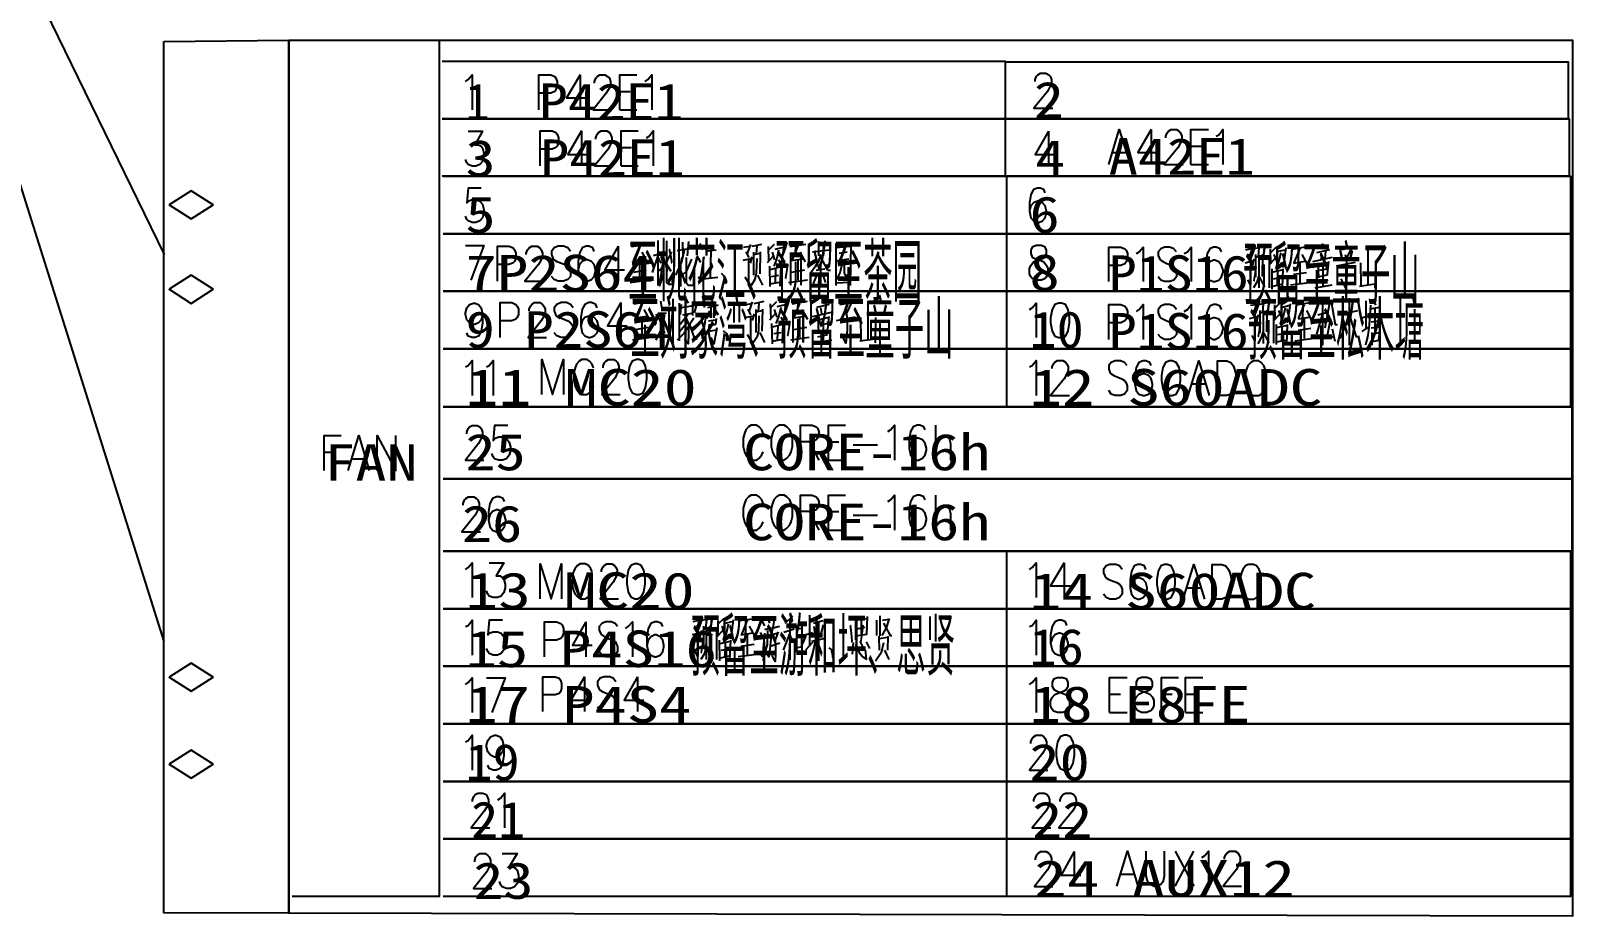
# Model space of a CAD drawing. Header units: metres. Extents: x 17 to 1264, y 17 to 859.
# Drawn here: x 482 to 989, y 238 to 529 of the extents above; entities that cross this region are included whole.
import ezdxf

# ---------------------------------------------------------------- set-up
doc = ezdxf.new("R2010")
doc.units = ezdxf.units.M
for name, color, linetype in [('LINES', 7, 'Continuous'), ('POLYLINES', 4, 'Continuous'), ('RECTS', 7, 'Continuous'), ('TEXTS', 3, 'Continuous')]:
    doc.layers.add(name, color=color, linetype=linetype)

msp = doc.modelspace()

# ---------------------------------------------------------------- linework, layer by layer
at = {"layer": 'LINES'}
for p, q in [((468.14, 573.84), (525.74, 455.76)), ((662.68, 514.94), (662.68, 503.42)), ((525.74, 328.32), (468.14, 511.2)), ((675.79, 509.47), (679.24, 509.47)), ((675.79, 503.42), (681.4, 503.42)), ((663.11, 496.51), (663.11, 484.99)), ((816.91, 496.37), (816.91, 484.85)), ((850.75, 496.94), (850.75, 485.42)), ((676.22, 491.04), (679.67, 491.04)), ((838.07, 489.31), (842.39, 489.31)), ((863.85, 491.47), (867.45, 491.47)), ((676.22, 484.99), (681.83, 484.99)), ((863.85, 485.42), (869.61, 485.42)), ((675.21, 458.5), (675.21, 446.98)), ((679.67, 458.35), (684.86, 459.22)), ((680.39, 453.89), (682.41, 458.5)), ((688.31, 460.37), (688.31, 445.54)), ((690.19, 459.79), (690.19, 450.72)), ((694.65, 457.06), (699.98, 457.92)), ((696.38, 459.79), (696.52, 455.33)), ((698.39, 460.08), (697.96, 455.33)), ((702.14, 459.36), (703.15, 457.34)), ((704.01, 456.91), (707.47, 457.34)), ((705.74, 457.06), (705.59, 448.13)), ((716.54, 458.21), (718.55, 458.5)), ((718.84, 459.07), (717.69, 456.05)), ((719.42, 458.5), (722.59, 459.22)), ((720.86, 458.64), (720.71, 455.9)), ((724.6, 458.35), (724.75, 453.6)), ((726.62, 459.07), (724.75, 457.2)), ((726.91, 457.49), (729.64, 458.21)), ((731.8, 458.35), (736.99, 459.22)), ((732.52, 453.89), (734.54, 458.5)), ((739.29, 456.62), (744.76, 457.34)), ((741.16, 460.08), (741.16, 455.33)), ((743.32, 460.22), (742.75, 455.33)), ((746.92, 459.5), (746.92, 445.54)), ((746.92, 458.06), (751.67, 458.5)), ((751.82, 459.36), (751.67, 445.54)), ((881.99, 457.34), (883.87, 457.78)), ((884.15, 458.21), (883.15, 455.18)), ((884.73, 457.78), (888.04, 458.35)), ((886.17, 457.92), (886.03, 455.04)), ((889.91, 457.49), (890.06, 452.74)), ((891.93, 458.21), (890.06, 456.34)), ((892.22, 456.77), (894.95, 457.34)), ((897.11, 457.49), (902.3, 458.35)), ((897.83, 453.02), (899.85, 457.78)), ((909.5, 457.34), (905.18, 456.34)), ((907.05, 459.36), (907.63, 457.49)), ((908.2, 456.91), (907.91, 454.46)), ((912.81, 457.34), (916.84, 458.06)), ((916.99, 458.35), (915.11, 454.61)), ((922.17, 458.5), (922.17, 445.82)), ((680.25, 453.74), (683.99, 454.32)), ((682.41, 447.26), (682.41, 454.18)), ((682.99, 456.48), (684.71, 453.31)), ((688.31, 455.33), (686.44, 449.86)), ((686.87, 455.47), (689.47, 456.19)), ((688.31, 454.9), (689.32, 452.88)), ((688.75, 450.43), (690.19, 452.16)), ((689.32, 455.18), (689.9, 453.17)), ((692.78, 456.62), (691.19, 453.31)), ((691.19, 452.59), (692.63, 450.29)), ((695.8, 452.59), (695.8, 445.25)), ((702.43, 453.17), (701.27, 455.18)), ((702.28, 446.83), (703.58, 455.04)), ((716.39, 453.89), (719.13, 454.46)), ((717.26, 456.62), (718.27, 454.75)), ((719.27, 455.04), (718.7, 452.88)), ((719.85, 456.48), (719.85, 448.99)), ((719.85, 455.76), (722.01, 456.19)), ((722.01, 456.62), (721.87, 449.42)), ((724.46, 453.17), (726.33, 455.18)), ((725.03, 451.87), (725.18, 445.25)), ((725.9, 456.48), (726.76, 454.03)), ((728.78, 451.87), (728.49, 445.39)), ((732.23, 453.74), (736.12, 454.32)), ((734.54, 447.26), (734.54, 454.18)), ((735.11, 456.48), (736.84, 453.31)), ((742.03, 455.76), (741.16, 453.6)), ((741.88, 454.9), (744.19, 450.58)), ((741.88, 453.31), (741.88, 445.39)), ((747.21, 453.74), (751.24, 454.32)), ((748.07, 456.19), (750.67, 456.62)), ((748.94, 453.89), (748.79, 451.73)), ((881.71, 453.02), (884.44, 453.74)), ((882.57, 455.9), (883.58, 453.89)), ((884.59, 454.18), (884.01, 452.02)), ((885.16, 455.76), (885.16, 448.27)), ((885.16, 454.9), (887.47, 455.33)), ((887.47, 455.9), (887.32, 448.56)), ((889.77, 452.45), (891.64, 454.46)), ((891.21, 455.76), (892.22, 453.17)), ((897.69, 452.88), (901.43, 453.6)), ((899.85, 446.4), (899.85, 453.46)), ((900.43, 455.76), (902.15, 452.59)), ((904.03, 453.46), (910.51, 454.9)), ((905.61, 453.02), (905.9, 448.13)), ((905.75, 452.45), (909.21, 453.17)), ((906.62, 456.19), (906.76, 454.18)), ((907.34, 452.74), (907.34, 445.54)), ((909.21, 453.46), (908.78, 449.28)), ((917.99, 453.17), (911.66, 451.87)), ((919.72, 453.02), (919.87, 445.54)), ((924.76, 453.02), (924.47, 444.82)), ((679.24, 446.54), (685.43, 447.41)), ((684.43, 450.58), (680.25, 449.86)), ((702.28, 447.26), (701.85, 448.56)), ((703.15, 447.7), (708.04, 448.27)), ((709.19, 449.57), (710.06, 448.7)), ((710.06, 448.7), (710.63, 447.7)), ((710.49, 446.83), (710.2, 448.42)), ((710.49, 446.4), (710.49, 446.83)), ((710.63, 447.7), (710.78, 447.12)), ((710.78, 447.12), (710.78, 446.4)), ((721.15, 448.99), (722.73, 445.68)), ((728.63, 451.58), (725.18, 450.72)), ((725.75, 448.56), (728.2, 448.99)), ((727.05, 451.15), (726.91, 446.54)), ((731.37, 446.54), (737.56, 447.41)), ((736.55, 450.58), (732.23, 449.86)), ((740.59, 448.85), (739.43, 446.26)), ((740.44, 450.58), (743.32, 451.01)), ((741.88, 445.39), (741.16, 446.83)), ((743.61, 446.54), (742.75, 448.85)), ((744.19, 450.58), (745.19, 450.58)), ((886.46, 448.27), (888.04, 444.96)), ((890.49, 451.01), (890.49, 444.38)), ((894.09, 450.72), (890.49, 449.86)), ((891.07, 447.7), (893.51, 448.27)), ((892.36, 450.43), (892.22, 445.82)), ((894.09, 451.01), (893.95, 444.67)), ((901.87, 449.71), (897.69, 449.14)), ((905.61, 446.69), (909.07, 447.41)), ((905.9, 448.42), (909.07, 449.14)), ((905.9, 448.7), (905.9, 448.27)), ((906.33, 450.58), (908.63, 451.01)), ((710.78, 446.4), (710.49, 446.26)), ((710.49, 446.26), (710.49, 446.4)), ((725.18, 446.11), (728.35, 446.69)), ((890.49, 445.25), (893.66, 445.97)), ((896.68, 445.82), (902.87, 446.54)), ((904.75, 444.82), (910.36, 445.82)), ((907.34, 445.82), (907.34, 445.25)), ((919.43, 445.39), (924.47, 446.11)), ((676.07, 439.92), (676.07, 428.4)), ((680.39, 439.49), (685.58, 440.35)), ((681.11, 435.02), (683.13, 439.63)), ((683.71, 437.62), (685.43, 434.45)), ((687.59, 435.89), (691.19, 436.61)), ((689.18, 440.35), (689.61, 437.76)), ((691.91, 438.05), (691.91, 430.42)), ((695.95, 439.34), (695.66, 436.03)), ((695.95, 438.34), (700.84, 439.06)), ((697.53, 441.22), (698.25, 439.78)), ((700.99, 439.34), (700.27, 436.61)), ((702.86, 440.35), (703.72, 438.34)), ((705.31, 437.18), (704.3, 434.74)), ((704.73, 438.34), (708.33, 439.2)), ((705.88, 441.5), (706.46, 439.78)), ((705.88, 434.88), (705.88, 438.48)), ((706.75, 438.62), (706.75, 434.88)), ((707.32, 437.33), (708.19, 435.89)), ((717.26, 439.34), (719.27, 439.63)), ((717.98, 437.76), (718.84, 435.89)), ((719.42, 440.21), (718.41, 437.18)), ((719.99, 439.63), (723.31, 440.35)), ((720.57, 437.62), (720.57, 430.13)), ((720.57, 436.9), (722.73, 437.33)), ((721.58, 439.78), (721.29, 437.04)), ((722.73, 437.76), (722.59, 430.56)), ((725.32, 439.49), (725.47, 434.74)), ((727.34, 440.21), (725.47, 438.34)), ((726.62, 437.62), (727.48, 435.17)), ((727.63, 438.62), (730.36, 439.34)), ((732.52, 439.49), (737.56, 440.35)), ((733.24, 435.02), (735.11, 439.63)), ((735.69, 437.62), (737.56, 434.45)), ((739.29, 435.31), (745.91, 436.9)), ((744.76, 439.34), (740.59, 438.34)), ((741.88, 438.19), (742.17, 436.18)), ((742.31, 441.36), (743.03, 439.49)), ((743.61, 438.77), (743.32, 436.32)), ((748.22, 439.34), (752.11, 439.92)), ((752.25, 440.35), (750.38, 436.46)), ((757.43, 440.5), (757.43, 427.68)), ((883.43, 439.06), (885.31, 439.34)), ((884.01, 437.47), (885.02, 435.6)), ((885.59, 439.92), (884.59, 436.9)), ((886.17, 439.34), (889.48, 440.06)), ((886.6, 437.33), (886.6, 429.84)), ((886.6, 436.61), (888.91, 437.04)), ((887.61, 439.49), (887.47, 436.75)), ((888.91, 437.47), (888.76, 430.27)), ((891.35, 439.2), (891.5, 434.45)), ((893.37, 439.92), (891.5, 438.05)), ((892.65, 437.33), (893.66, 434.88)), ((893.66, 438.34), (896.39, 439.06)), ((898.55, 439.2), (903.74, 440.06)), ((899.27, 434.74), (901.29, 439.34)), ((901.87, 437.33), (903.59, 434.16)), ((908.49, 436.61), (905.61, 435.74)), ((907.19, 441.07), (907.19, 425.95)), ((908.06, 431.57), (909.5, 439.34)), ((918.71, 437.18), (913.1, 435.89)), ((915.98, 441.36), (915.98, 425.95)), ((921.45, 440.5), (921.45, 431.28)), ((923.03, 437.9), (926.35, 438.48)), ((924.04, 441.22), (924.62, 439.06)), ((924.47, 438.19), (924.47, 430.27)), ((926.06, 436.61), (925.77, 432.29)), ((680.83, 434.88), (684.71, 435.46)), ((685.15, 431.71), (680.83, 430.99)), ((683.13, 428.4), (683.13, 435.31)), ((688.6, 434.88), (690.47, 429.7)), ((698.11, 433.44), (695.51, 430.42)), ((698.39, 436.18), (695.66, 432.72)), ((696.52, 435.89), (699.55, 436.46)), ((697.53, 435.02), (698.39, 432.86)), ((698.39, 432.29), (700.12, 434.88)), ((701.99, 436.18), (703.15, 434.16)), ((703, 427.97), (704.3, 436.18)), ((705.02, 433.87), (707.32, 434.3)), ((705.16, 432.86), (705.02, 430.56)), ((707.32, 432.72), (705.16, 432.14)), ((707.47, 434.74), (707.32, 432.72)), ((716.97, 435.02), (719.85, 435.6)), ((719.99, 436.18), (719.42, 434.02)), ((725.18, 434.3), (727.05, 436.32)), ((725.75, 433.01), (725.9, 426.38)), ((729.35, 432.72), (725.9, 431.86)), ((727.77, 432.29), (727.63, 427.68)), ((729.5, 433.01), (729.21, 426.53)), ((732.95, 434.88), (736.84, 435.46)), ((737.27, 431.71), (732.95, 430.99)), ((735.11, 428.4), (735.11, 435.31)), ((741.02, 435.02), (741.16, 429.98)), ((741.16, 434.3), (744.47, 435.17)), ((741.74, 432.58), (744.04, 433.01)), ((742.75, 434.74), (742.75, 427.54)), ((744.62, 435.31), (744.19, 431.14)), ((753.26, 435.17), (747.07, 433.87)), ((754.99, 435.02), (755.13, 427.54)), ((760.03, 435.02), (759.88, 426.67)), ((883.15, 434.74), (885.88, 435.31)), ((886.03, 435.89), (885.45, 433.73)), ((891.21, 434.02), (893.08, 436.03)), ((891.93, 432.72), (891.93, 426.1)), ((895.53, 432.43), (891.93, 431.57)), ((893.8, 432), (893.66, 427.39)), ((895.53, 432.72), (895.39, 426.24)), ((899.13, 434.59), (902.87, 435.17)), ((901.29, 428.11), (901.29, 435.02)), ((905.32, 429.55), (907.19, 435.89)), ((908.2, 433.15), (907.19, 434.74)), ((908.63, 428.11), (909.93, 434.74)), ((920.3, 434.88), (922.46, 435.74)), ((920.3, 430.42), (922.31, 431.86)), ((923.18, 433.58), (926.92, 434.16)), ((923.18, 431.57), (926.06, 432)), ((923.32, 435.6), (925.91, 436.03)), ((679.96, 427.68), (686.15, 428.54)), ((689.18, 430.7), (687.59, 427.54)), ((702.57, 429.7), (703, 428.4)), ((705.02, 430.56), (707.61, 430.99)), ((709.77, 430.7), (710.78, 429.84)), ((710.78, 429.84), (711.35, 428.83)), ((711.07, 427.97), (710.92, 429.55)), ((711.07, 427.54), (711.07, 427.97)), ((711.21, 427.39), (711.07, 427.54)), ((711.5, 427.54), (711.21, 427.39)), ((711.35, 428.83), (711.5, 428.26)), ((711.5, 428.26), (711.5, 427.54)), ((721.87, 430.13), (723.45, 426.82)), ((725.9, 427.25), (729.07, 427.82)), ((726.47, 429.7), (728.92, 430.13)), ((732.09, 427.68), (738.14, 428.54)), ((740.01, 426.67), (745.63, 427.68)), ((741.02, 428.69), (744.33, 429.41)), ((741.16, 430.42), (744.33, 430.99)), ((741.16, 430.7), (741.16, 430.13)), ((742.75, 427.68), (742.75, 427.25)), ((754.84, 427.39), (759.88, 427.97)), ((887.9, 429.84), (889.48, 426.53)), ((891.93, 426.96), (895.1, 427.54)), ((892.51, 429.41), (894.95, 429.84)), ((898.12, 427.39), (904.31, 428.26)), ((903.31, 431.42), (899.13, 430.7)), ((910.94, 428.69), (908.2, 427.97)), ((910.36, 431.28), (911.23, 427.25)), ((923.47, 430.13), (923.47, 425.95)), ((923.47, 429.55), (925.77, 430.13)), ((923.47, 427.1), (925.91, 427.54)), ((925.91, 430.56), (925.63, 427.54)), ((864.28, 413.14), (868.6, 413.14)), ((779.9, 388.08), (779.9, 399.6)), ((738.28, 394.13), (741.31, 388.08)), ((744.47, 394.13), (747.93, 394.13)), ((752.68, 393.12), (760.6, 393.12)), ((578.44, 390.67), (581.9, 390.67)), ((587.66, 388.51), (591.98, 388.51)), ((744.47, 388.08), (750.09, 388.08)), ((779.9, 365.04), (779.9, 376.56)), ((738.28, 371.09), (741.31, 365.04)), ((744.47, 371.09), (747.93, 371.09)), ((752.68, 369.94), (760.6, 369.94)), ((744.47, 365.04), (750.09, 365.04)), ((822.09, 354.24), (822.09, 342.86)), ((862.7, 346.03), (867.02, 346.03)), ((699.98, 334.94), (701.99, 335.38)), ((702.14, 335.81), (701.13, 332.78)), ((702.71, 335.38), (706.03, 335.95)), ((704.3, 335.52), (704.01, 332.64)), ((709.91, 335.81), (708.04, 334.08)), ((708.04, 335.23), (708.04, 330.34)), ((715.24, 335.23), (720.28, 335.95)), ((715.96, 330.62), (717.83, 335.38)), ((722.44, 335.38), (723.45, 333.5)), ((724.46, 336.38), (725.03, 334.37)), ((730.22, 334.37), (732.81, 336.82)), ((731.8, 335.66), (731.8, 322.27)), ((738.28, 336.96), (738.28, 327.02)), ((739.58, 334.37), (742.75, 335.23)), ((753.4, 336.53), (753.4, 328.9)), ((753.4, 335.38), (757.29, 335.95)), ((755.27, 335.52), (755.27, 330.48)), ((757.29, 336.53), (757, 330.62)), ((760.31, 335.38), (760.31, 330.34)), ((761.47, 330.19), (761.47, 336.82)), ((762.33, 335.38), (764.35, 335.66)), ((664.55, 334.8), (664.55, 323.28)), ((699.69, 330.62), (702.57, 331.34)), ((700.7, 333.5), (701.56, 331.49)), ((702.71, 331.92), (702.14, 329.76)), ((703.29, 333.36), (703.29, 325.87)), ((703.29, 332.5), (705.45, 333.07)), ((705.45, 333.5), (705.31, 326.16)), ((707.9, 330.05), (709.77, 332.06)), ((709.34, 333.36), (710.2, 330.91)), ((710.35, 334.37), (712.94, 334.94)), ((715.67, 330.48), (719.56, 331.2)), ((717.83, 324), (717.83, 331.06)), ((718.41, 333.36), (720.14, 330.19)), ((722.01, 331.34), (722.87, 329.76)), ((725.75, 332.78), (723.59, 332.21)), ((724.46, 329.76), (725.47, 330.05)), ((726.04, 330.62), (727.77, 331.2)), ((726.33, 332.78), (728.35, 333.36)), ((727.91, 331.49), (726.91, 328.9)), ((729.64, 325.44), (731.8, 330.91)), ((733.24, 332.35), (729.79, 331.34)), ((731.8, 330.34), (732.95, 328.03)), ((733.96, 333.65), (733.96, 324.86)), ((735.83, 332.64), (733.96, 332.35)), ((735.69, 326.74), (735.83, 333.5)), ((737.13, 330.62), (739.29, 331.34)), ((739.72, 333.22), (740.15, 330.19)), ((741.16, 334.66), (741.16, 321.98)), ((742.75, 333.79), (741.74, 330.05)), ((757.15, 330.62), (753.4, 330.05)), ((753.83, 332.5), (756.57, 333.07)), ((761.03, 330.05), (761.18, 325.44)), ((764.06, 330.05), (763.91, 325.44)), ((704.44, 325.87), (706.17, 322.56)), ((708.47, 328.75), (708.62, 321.98)), ((712.07, 328.32), (708.62, 327.6)), ((709.19, 325.44), (711.64, 325.87)), ((710.49, 328.03), (710.35, 323.42)), ((712.22, 328.75), (711.93, 322.27)), ((719.99, 327.31), (715.67, 326.74)), ((725.61, 326.88), (728.49, 327.89)), ((733.96, 326.3), (735.83, 326.74)), ((736.99, 325.58), (739.43, 328.18)), ((739, 328.46), (743.47, 329.47)), ((744.62, 326.3), (745.48, 325.58)), ((745.48, 325.58), (746.2, 324.58)), ((745.91, 323.71), (745.63, 325.15)), ((752.68, 328.03), (752.25, 324.14)), ((754.84, 328.46), (755.71, 326.74)), ((756.86, 328.18), (758.01, 326.02)), ((761.18, 329.33), (763.91, 329.76)), ((762.91, 325.44), (764.35, 322.42)), ((708.62, 322.85), (711.79, 323.57)), ((714.81, 323.42), (720.86, 324.14)), ((745.91, 323.28), (745.91, 323.71)), ((746.06, 322.99), (745.91, 323.28)), ((746.2, 323.28), (746.06, 322.99)), ((746.2, 324.58), (746.2, 323.86)), ((746.2, 323.86), (746.2, 323.28)), ((664.12, 316.66), (664.12, 305.28)), ((681.55, 316.66), (681.55, 305.28)), ((837.07, 311.04), (840.67, 311.04)), ((854.2, 311.04), (857.66, 311.04)), ((862.12, 311.04), (865.58, 311.04)), ((837.07, 304.99), (842.83, 304.99)), ((862.12, 304.99), (867.74, 304.99)), ((825.4, 259.2), (825.4, 247.68)), ((858.67, 247.82), (864.86, 259.34)), ((858.67, 259.34), (864.86, 247.82)), ((840.81, 251.71), (845.13, 251.71))]:
    msp.add_line(p, q, dxfattribs=at)
at = {"layer": 'POLYLINES'}
for points in [[(525.59, 525.89), (566.78, 526.32), (566.78, 238.9), (525.59, 239.04), (525.59, 525.89)], [(566.78, 526.32), (989.56, 526.32), (989.56, 237.89), (566.78, 238.9), (566.78, 526.32)], [(624.95, 512.78), (625.82, 513.36), (627.11, 514.94), (627.11, 503.42)], [(649.15, 503.42), (649.15, 514.94), (653.03, 514.94), (654.33, 514.37), (654.76, 513.79), (655.19, 512.78), (655.19, 511.06), (654.76, 510.05), (654.33, 509.47), (653.03, 508.9), (649.15, 508.9)], [(662.68, 514.94), (658.22, 507.31), (664.84, 507.31)], [(667.43, 512.21), (667.43, 512.78), (667.87, 513.79), (668.3, 514.37), (669.16, 514.94), (670.89, 514.94), (671.75, 514.37), (672.33, 513.79), (672.76, 512.78), (672.76, 511.63), (672.33, 510.62), (671.32, 508.9), (667, 503.42), (673.19, 503.42)], [(675.79, 503.42), (675.79, 514.94), (681.4, 514.94)], [(684.14, 512.78), (685, 513.36), (686.3, 514.94), (686.3, 503.42)], [(812.59, 512.78), (812.59, 513.36), (813.02, 514.51), (813.45, 514.94), (814.31, 515.52), (816.04, 515.52), (817.05, 514.94), (817.48, 514.51), (817.91, 513.36), (817.91, 512.21), (817.48, 511.2), (816.62, 509.47), (812.15, 504), (818.35, 504)], [(625.82, 496.37), (630.57, 496.37), (627.98, 491.9), (629.27, 491.9), (630.14, 491.47), (630.57, 490.9), (631, 489.17), (631, 488.16), (630.57, 486.43), (629.71, 485.42), (628.41, 484.85), (627.11, 484.85), (625.82, 485.42), (625.39, 486), (624.95, 487.01)], [(649.58, 484.99), (649.58, 496.51), (653.47, 496.51), (654.76, 495.94), (655.19, 495.36), (655.63, 494.21), (655.63, 492.62), (655.19, 491.47), (654.76, 491.04), (653.47, 490.46), (649.58, 490.46)], [(663.11, 496.51), (658.65, 488.74), (665.27, 488.74)], [(667.87, 493.78), (667.87, 494.21), (668.3, 495.36), (668.73, 495.94), (669.59, 496.51), (671.47, 496.51), (672.33, 495.94), (672.76, 495.36), (673.19, 494.21), (673.19, 493.2), (672.76, 492.05), (671.9, 490.46), (667.43, 484.99), (673.63, 484.99)], [(676.22, 484.99), (676.22, 496.51), (681.83, 496.51)], [(684.57, 494.21), (685.43, 494.78), (686.73, 496.51), (686.73, 484.99)], [(816.91, 496.37), (812.59, 488.74), (819.07, 488.74)], [(836.78, 485.42), (840.23, 496.94), (843.83, 485.42)], [(850.75, 496.94), (846.43, 489.31), (852.91, 489.31)], [(855.64, 494.21), (855.64, 494.78), (856.07, 495.79), (856.51, 496.37), (857.37, 496.94), (859.1, 496.94), (859.96, 496.37), (860.39, 495.79), (860.83, 494.78), (860.83, 493.63), (860.39, 492.48), (859.53, 490.9), (855.07, 485.42), (861.26, 485.42)], [(863.85, 485.42), (863.85, 496.94), (869.61, 496.94)], [(872.2, 494.78), (873.07, 495.22), (874.36, 496.94), (874.36, 485.42)], [(630.14, 477.65), (625.82, 477.65), (625.39, 472.75), (625.82, 473.33), (627.11, 473.9), (628.41, 473.9), (629.71, 473.33), (630.57, 472.32), (631, 470.59), (631, 469.58), (630.57, 467.86), (629.71, 466.85), (628.41, 466.27), (627.11, 466.27), (625.82, 466.85), (625.39, 467.28), (624.95, 468.43)], [(815.9, 476.06), (815.47, 477.22), (814.17, 477.65), (813.31, 477.65), (812.01, 477.22), (811.15, 475.49), (810.71, 472.75), (810.71, 470.02), (811.15, 467.86), (812.01, 466.85), (813.31, 466.27), (813.74, 466.27), (815.03, 466.85), (815.9, 467.86), (816.33, 469.58), (816.33, 470.02), (815.9, 471.74), (815.03, 472.75), (813.74, 473.33), (813.31, 473.33), (812.01, 472.75), (811.15, 471.74), (810.71, 470.02)], [(527.36, 472.11), (534.63, 467.47), (541.91, 472.11), (534.63, 476.74), (527.36, 472.11), (527.36, 472.11)], [(624.95, 458.78), (631, 458.78), (626.68, 447.26)], [(635.47, 446.98), (635.47, 458.5), (639.35, 458.5), (640.65, 457.92), (641.08, 457.34), (641.51, 456.19), (641.51, 454.61), (641.08, 453.46), (640.65, 453.02), (639.35, 452.45), (635.47, 452.45)], [(644.97, 455.76), (644.97, 456.19), (645.4, 457.34), (645.98, 457.92), (646.84, 458.5), (648.57, 458.5), (649.43, 457.92), (649.87, 457.34), (650.3, 456.19), (650.3, 455.18), (649.87, 454.03), (649, 452.45), (644.54, 446.98), (650.73, 446.98)], [(659.51, 456.77), (658.65, 457.92), (657.21, 458.5), (655.48, 458.5), (654.19, 457.92), (653.32, 456.77), (653.32, 455.76), (653.75, 454.61), (654.19, 454.03), (655.05, 453.46), (657.79, 452.45), (658.65, 451.87), (659.08, 451.3), (659.51, 450.29), (659.51, 448.56), (658.65, 447.55), (657.21, 446.98), (655.48, 446.98), (654.19, 447.55), (653.32, 448.56)], [(667.29, 456.77), (666.86, 457.92), (665.56, 458.5), (664.7, 458.5), (663.4, 457.92), (662.54, 456.19), (662.11, 453.46), (662.11, 450.72), (662.54, 448.56), (663.4, 447.55), (664.7, 446.98), (665.13, 446.98), (666.43, 447.55), (667.29, 448.56), (667.72, 450.29), (667.72, 450.72), (667.29, 452.45), (666.43, 453.46), (665.13, 454.03), (664.7, 454.03), (663.4, 453.46), (662.54, 452.45), (662.11, 450.72)], [(675.21, 458.5), (670.89, 450.72), (677.37, 450.72)], [(691.19, 460.22), (691.19, 446.54), (691.77, 445.97), (693.21, 445.97), (692.92, 448.85)], [(728.06, 457.2), (727.48, 454.46), (726.47, 451.87)], [(729.79, 458.64), (728.92, 452.59), (728.2, 454.03)], [(812.87, 458.78), (811.58, 458.21), (811.15, 457.2), (811.15, 456.05), (811.58, 454.9), (812.44, 454.46), (814.17, 453.89), (815.47, 453.31), (816.33, 452.16), (816.76, 451.15), (816.76, 449.42), (816.33, 448.42), (815.9, 447.84), (814.6, 447.26), (812.87, 447.26), (811.58, 447.84), (811.15, 448.42), (810.71, 449.42), (810.71, 451.15), (811.15, 452.16), (812.01, 453.31), (813.31, 453.89), (815.03, 454.46), (815.9, 454.9), (816.33, 456.05), (816.33, 457.2), (815.9, 458.21), (814.6, 458.78), (812.87, 458.78)], [(836.78, 446.83), (836.78, 458.21), (840.81, 458.21), (842.11, 457.63), (842.54, 457.2), (842.97, 456.05), (842.97, 454.46), (842.54, 453.31), (842.11, 452.74), (840.81, 452.16), (836.78, 452.16)], [(845.99, 456.05), (846.86, 456.62), (848.15, 458.21), (848.15, 446.83)], [(859.1, 456.62), (858.23, 457.63), (856.94, 458.21), (855.21, 458.21), (853.91, 457.63), (853.05, 456.62), (853.05, 455.47), (853.48, 454.46), (853.91, 453.89), (854.78, 453.31), (857.37, 452.16), (858.23, 451.73), (858.67, 451.15), (859.1, 450), (859.1, 448.42), (858.23, 447.26), (856.94, 446.83), (855.21, 446.83), (853.91, 447.26), (853.05, 448.42)], [(861.69, 456.05), (862.7, 456.62), (863.99, 458.21), (863.99, 446.83)], [(873.93, 456.62), (873.5, 457.63), (872.2, 458.21), (871.34, 458.21), (870.04, 457.63), (869.18, 456.05), (868.75, 453.31), (868.75, 450.58), (869.18, 448.42), (870.04, 447.26), (871.34, 446.83), (871.77, 446.83), (873.07, 447.26), (873.93, 448.42), (874.51, 450), (874.51, 450.58), (873.93, 452.16), (873.07, 453.31), (871.77, 453.89), (871.34, 453.89), (870.04, 453.31), (869.18, 452.16), (868.75, 450.58)], [(895.1, 457.92), (894.23, 451.73), (893.51, 453.17)], [(696.23, 454.75), (695.8, 452.59), (694.07, 448.99)], [(696.67, 449.28), (697.82, 450.43), (699.55, 454.18)], [(697.67, 454.75), (697.67, 446.54), (698.25, 445.68), (700.12, 445.68), (700.12, 448.85)], [(718.12, 454.18), (718.12, 446.54), (717.11, 448.27)], [(720.86, 454.46), (720.71, 449.57), (720.28, 447.55), (718.99, 445.54)], [(741.16, 453.6), (740.01, 451.58), (738.71, 449.71)], [(749.66, 454.03), (749.66, 449.57), (749.95, 448.99), (751.24, 448.99), (751.1, 451.58)], [(883.43, 453.46), (883.43, 445.82), (882.57, 447.41)], [(886.17, 453.74), (886.17, 448.7), (885.59, 446.69), (884.44, 444.82)], [(893.51, 456.34), (892.79, 453.74), (891.79, 451.01)], [(914.68, 455.76), (915.26, 452.74), (915.26, 448.85), (914.83, 444.67), (913.39, 447.7)], [(527.36, 444.31), (534.63, 439.68), (541.91, 444.31), (534.63, 448.95), (527.36, 444.31), (527.36, 444.31)], [(690.19, 450.86), (689.9, 448.85), (689.32, 446.83), (688.75, 445.39)], [(747.21, 447.55), (748.36, 449.71), (748.79, 451.73)], [(746.92, 446.4), (751.53, 446.69), (751.67, 445.97)], [(630.57, 436.03), (630.14, 434.3), (629.27, 433.3), (627.98, 432.72), (627.55, 432.72), (626.25, 433.3), (625.39, 434.3), (624.95, 436.03), (624.95, 436.61), (625.39, 438.19), (626.25, 439.34), (627.55, 439.78), (627.98, 439.78), (629.27, 439.34), (630.14, 438.19), (630.57, 436.03), (630.57, 433.3), (630.14, 430.56), (629.27, 428.83), (627.98, 428.4), (627.11, 428.4), (625.82, 428.83), (625.39, 429.98)], [(636.33, 428.4), (636.33, 439.92), (640.22, 439.92), (641.51, 439.34), (641.95, 438.77), (642.38, 437.76), (642.38, 436.03), (641.95, 435.02), (641.51, 434.45), (640.22, 433.87), (636.33, 433.87)], [(645.98, 437.18), (645.98, 437.76), (646.41, 438.77), (646.84, 439.34), (647.71, 439.92), (649.43, 439.92), (650.3, 439.34), (650.73, 438.77), (651.16, 437.76), (651.16, 436.61), (650.73, 435.46), (649.87, 433.87), (645.55, 428.4), (651.59, 428.4)], [(660.38, 438.19), (659.51, 439.34), (658.22, 439.92), (656.49, 439.92), (655.05, 439.34), (654.19, 438.19), (654.19, 437.18), (654.62, 436.03), (655.05, 435.46), (656.06, 435.02), (658.65, 433.87), (659.51, 433.3), (659.95, 432.72), (660.38, 431.71), (660.38, 429.98), (659.51, 428.98), (658.22, 428.4), (656.49, 428.4), (655.05, 428.98), (654.19, 429.98)], [(668.3, 438.19), (667.87, 439.34), (666.43, 439.92), (665.56, 439.92), (664.27, 439.34), (663.4, 437.76), (662.97, 435.02), (662.97, 432.29), (663.4, 429.98), (664.27, 428.98), (665.56, 428.4), (665.99, 428.4), (667.29, 428.98), (668.3, 429.98), (668.73, 431.71), (668.73, 432.29), (668.3, 433.87), (667.29, 435.02), (665.99, 435.46), (665.56, 435.46), (664.27, 435.02), (663.4, 433.87), (662.97, 432.29)], [(676.07, 439.92), (671.75, 432.29), (678.23, 432.29)], [(693.21, 441.22), (693.21, 426.38), (692.06, 428.69)], [(728.78, 438.34), (728.2, 435.6), (727.19, 433.01)], [(730.36, 439.78), (729.64, 433.73), (728.92, 435.17)], [(750.09, 437.62), (750.67, 434.74), (750.67, 430.85), (750.23, 426.53), (748.65, 429.7)], [(810.71, 437.62), (811.58, 438.19), (812.87, 439.78), (812.87, 428.4)], [(820.36, 439.78), (819.07, 439.34), (818.2, 437.62), (817.63, 434.88), (817.63, 433.3), (818.2, 430.56), (819.07, 428.83), (820.36, 428.4), (821.23, 428.4), (822.52, 428.83), (823.39, 430.56), (823.82, 433.3), (823.82, 434.88), (823.39, 437.62), (822.52, 439.34), (821.23, 439.78), (820.36, 439.78)], [(836.78, 427.82), (836.78, 439.34), (840.81, 439.34), (842.11, 438.77), (842.54, 438.19), (842.97, 437.04), (842.97, 435.46), (842.54, 434.45), (842.11, 433.87), (840.81, 433.3), (836.78, 433.3)], [(845.99, 437.04), (846.86, 437.62), (848.15, 439.34), (848.15, 427.82)], [(859.1, 437.62), (858.23, 438.77), (856.94, 439.34), (855.21, 439.34), (853.91, 438.77), (853.05, 437.62), (853.05, 436.61), (853.48, 435.46), (853.91, 434.88), (854.78, 434.45), (857.37, 433.3), (858.23, 432.72), (858.67, 432.14), (859.1, 431.14), (859.1, 429.41), (858.23, 428.4), (856.94, 427.82), (855.21, 427.82), (853.91, 428.4), (853.05, 429.41)], [(861.69, 437.04), (862.7, 437.62), (863.99, 439.34), (863.99, 427.82)], [(873.93, 437.62), (873.5, 438.77), (872.2, 439.34), (871.34, 439.34), (870.04, 438.77), (869.18, 437.04), (868.75, 434.45), (868.75, 431.71), (869.18, 429.41), (870.04, 428.4), (871.34, 427.82), (871.77, 427.82), (873.07, 428.4), (873.93, 429.41), (874.51, 431.14), (874.51, 431.71), (873.93, 433.3), (873.07, 434.45), (871.77, 434.88), (871.34, 434.88), (870.04, 434.45), (869.18, 433.3), (868.75, 431.71)], [(894.95, 438.05), (894.23, 435.31), (893.23, 432.72)], [(896.54, 439.49), (895.67, 433.44), (894.95, 434.88)], [(909.93, 440.93), (911.37, 432.72), (912.09, 432.72)], [(915.98, 436.75), (914.83, 432.72), (912.95, 428.11)], [(923.03, 439.06), (922.6, 432.58), (922.17, 429.12), (921.31, 425.95)], [(690.47, 435.89), (690.04, 433.73), (689.18, 430.56)], [(698.39, 432), (696.95, 429.84), (694.65, 427.54)], [(698.39, 432.86), (698.39, 429.7), (698.25, 426.38), (697.1, 427.82)], [(698.68, 432.72), (700.41, 427.97), (701.27, 427.97)], [(707.75, 431.57), (706.75, 426.24), (705.88, 428.4)], [(718.84, 435.31), (718.84, 427.68), (717.83, 429.41)], [(721.58, 435.6), (721.43, 430.7), (721, 428.69), (719.71, 426.67)], [(884.87, 435.02), (884.87, 427.39), (884.01, 429.12)], [(887.61, 435.31), (887.61, 430.42), (887.03, 428.4), (885.88, 426.38)], [(919.43, 428.69), (918.43, 428.69), (915.98, 436.32)], [(624.95, 418.75), (625.82, 419.18), (627.11, 420.91), (627.11, 409.39)], [(631.87, 418.75), (632.73, 419.18), (634.03, 420.91), (634.03, 409.39)], [(650.15, 409.68), (650.15, 421.2), (653.61, 409.68), (657.21, 421.2), (657.21, 409.68)], [(667.15, 418.46), (666.71, 419.62), (665.85, 420.62), (664.99, 421.2), (663.26, 421.2), (662.39, 420.62), (661.53, 419.62), (661.1, 418.46), (660.67, 416.88), (660.67, 414.14), (661.1, 412.42), (661.53, 411.41), (662.39, 410.26), (663.26, 409.68), (664.99, 409.68), (665.85, 410.26), (666.71, 411.41), (667.15, 412.42)], [(670.31, 418.46), (670.31, 419.04), (670.75, 420.19), (671.18, 420.62), (672.04, 421.2), (673.77, 421.2), (674.63, 420.62), (675.07, 420.19), (675.5, 419.04), (675.5, 417.89), (675.07, 416.88), (674.2, 415.15), (669.88, 409.68), (675.93, 409.68)], [(681.26, 421.2), (679.82, 420.62), (678.95, 419.04), (678.52, 416.3), (678.52, 414.72), (678.95, 411.98), (679.82, 410.26), (681.26, 409.68), (682.12, 409.68), (683.42, 410.26), (684.28, 411.98), (684.71, 414.72), (684.71, 416.3), (684.28, 419.04), (683.42, 420.62), (682.12, 421.2), (681.26, 421.2)], [(810.71, 418.75), (811.58, 419.18), (812.87, 420.91), (812.87, 409.39)], [(818.2, 418.18), (818.2, 418.75), (818.63, 419.76), (819.07, 420.34), (819.93, 420.91), (821.66, 420.91), (822.52, 420.34), (822.95, 419.76), (823.39, 418.75), (823.39, 417.6), (822.95, 416.45), (822.09, 414.86), (817.63, 409.39), (823.82, 409.39)], [(842.83, 419.18), (841.96, 420.19), (840.67, 420.77), (838.94, 420.77), (837.64, 420.19), (836.78, 419.18), (836.78, 418.03), (837.21, 417.02), (837.64, 416.45), (838.51, 415.87), (841.1, 414.86), (841.96, 414.29), (842.39, 413.71), (842.83, 412.56), (842.83, 410.98), (841.96, 409.82), (840.67, 409.39), (838.94, 409.39), (837.64, 409.82), (836.78, 410.98)], [(850.75, 419.18), (850.31, 420.19), (849.02, 420.77), (848.15, 420.77), (846.71, 420.19), (845.85, 418.61), (845.42, 415.87), (845.42, 413.14), (845.85, 410.98), (846.71, 409.82), (848.15, 409.39), (848.59, 409.39), (849.88, 409.82), (850.75, 410.98), (851.18, 412.56), (851.18, 413.14), (850.75, 414.86), (849.88, 415.87), (848.59, 416.45), (848.15, 416.45), (846.71, 415.87), (845.85, 414.86), (845.42, 413.14)], [(856.79, 420.77), (855.5, 420.19), (854.63, 418.61), (854.2, 415.87), (854.2, 414.29), (854.63, 411.55), (855.5, 409.82), (856.79, 409.39), (857.66, 409.39), (858.95, 409.82), (859.96, 411.55), (860.39, 414.29), (860.39, 415.87), (859.96, 418.61), (858.95, 420.19), (857.66, 420.77), (856.79, 420.77)], [(862.99, 409.39), (866.44, 420.77), (869.9, 409.39)], [(872.63, 409.39), (872.63, 420.77), (875.66, 420.77), (876.95, 420.19), (877.82, 419.18), (878.25, 418.03), (878.68, 416.45), (878.68, 413.71), (878.25, 412.13), (877.82, 410.98), (876.95, 409.82), (875.66, 409.39), (872.63, 409.39)], [(888.33, 418.03), (887.9, 419.18), (887.03, 420.19), (886.17, 420.77), (884.44, 420.77), (883.58, 420.19), (882.57, 419.18), (882.14, 418.03), (881.71, 416.45), (881.71, 413.71), (882.14, 412.13), (882.57, 410.98), (883.58, 409.82), (884.44, 409.39), (886.17, 409.39), (887.03, 409.82), (887.9, 410.98), (888.33, 412.13)], [(578.44, 384.62), (578.44, 396.14), (584.06, 396.14)], [(586.36, 384.62), (589.82, 396.14), (593.27, 384.62)], [(595.87, 384.62), (595.87, 396.14), (602.06, 384.62), (602.06, 396.14)], [(625.39, 396.72), (625.39, 397.3), (625.82, 398.45), (626.25, 399.02), (627.11, 399.46), (628.84, 399.46), (629.71, 399.02), (630.14, 398.45), (630.57, 397.3), (630.57, 396.29), (630.14, 395.14), (629.27, 393.55), (624.95, 388.08), (631, 388.08)], [(638.92, 399.46), (634.46, 399.46), (634.03, 394.56), (634.46, 395.14), (635.9, 395.71), (637.19, 395.71), (638.49, 395.14), (639.35, 393.98), (639.79, 392.4), (639.79, 391.25), (639.35, 389.66), (638.49, 388.51), (637.19, 388.08), (635.9, 388.08), (634.46, 388.51), (634.03, 389.09), (633.59, 390.24)], [(723.02, 396.86), (722.59, 398.02), (721.72, 399.02), (720.86, 399.6), (718.99, 399.6), (718.12, 399.02), (717.26, 398.02), (716.83, 396.86), (716.39, 395.28), (716.39, 392.54), (716.83, 390.82), (717.26, 389.81), (718.12, 388.66), (718.99, 388.08), (720.86, 388.08), (721.72, 388.66), (722.59, 389.81), (723.02, 390.82)], [(728.2, 399.6), (727.34, 399.02), (726.47, 398.02), (726.04, 396.86), (725.61, 395.28), (725.61, 392.54), (726.04, 390.82), (726.47, 389.81), (727.34, 388.66), (728.2, 388.08), (729.93, 388.08), (730.79, 388.66), (731.8, 389.81), (732.23, 390.82), (732.67, 392.54), (732.67, 395.28), (732.23, 396.86), (731.8, 398.02), (730.79, 399.02), (729.93, 399.6), (728.2, 399.6)], [(735.26, 388.08), (735.26, 399.6), (739.15, 399.6), (740.44, 399.02), (740.87, 398.59), (741.31, 397.44), (741.31, 396.29), (740.87, 395.28), (740.44, 394.7), (739.15, 394.13), (735.26, 394.13)], [(744.47, 388.08), (744.47, 399.6), (750.09, 399.6)], [(764.06, 397.44), (764.92, 398.02), (766.22, 399.6), (766.22, 388.08)], [(776.3, 398.02), (775.87, 399.02), (774.57, 399.6), (773.71, 399.6), (772.41, 399.02), (771.55, 397.44), (771.11, 394.7), (771.11, 391.97), (771.55, 389.81), (772.41, 388.66), (773.71, 388.08), (774.14, 388.08), (775.43, 388.66), (776.3, 389.81), (776.73, 391.39), (776.73, 391.97), (776.3, 393.55), (775.43, 394.7), (774.14, 395.28), (773.71, 395.28), (772.41, 394.7), (771.55, 393.55), (771.11, 391.97)], [(779.9, 393.55), (781.19, 395.28), (782.06, 395.86), (783.35, 395.86), (784.22, 395.28), (784.65, 393.55), (784.65, 388.08)], [(624.23, 373.25), (624.23, 373.82), (624.67, 374.98), (625.1, 375.41), (625.96, 375.98), (627.69, 375.98), (628.55, 375.41), (628.99, 374.98), (629.42, 373.82), (629.42, 372.67), (628.99, 371.66), (628.12, 369.94), (623.8, 364.46), (629.85, 364.46)], [(637.77, 374.4), (637.34, 375.41), (636.04, 375.98), (635.18, 375.98), (633.88, 375.41), (633.02, 373.82), (632.59, 371.09), (632.59, 368.35), (633.02, 366.19), (633.88, 365.04), (635.18, 364.46), (635.61, 364.46), (636.91, 365.04), (637.77, 366.19), (638.2, 367.78), (638.2, 368.35), (637.77, 369.94), (636.91, 371.09), (635.61, 371.66), (635.18, 371.66), (633.88, 371.09), (633.02, 369.94), (632.59, 368.35)], [(723.02, 373.82), (722.59, 374.98), (721.72, 375.98), (720.86, 376.56), (718.99, 376.56), (718.12, 375.98), (717.26, 374.98), (716.83, 373.82), (716.39, 372.24), (716.39, 369.5), (716.83, 367.78), (717.26, 366.77), (718.12, 365.62), (718.99, 365.04), (720.86, 365.04), (721.72, 365.62), (722.59, 366.77), (723.02, 367.78)], [(728.2, 376.56), (727.34, 375.98), (726.47, 374.98), (726.04, 373.82), (725.61, 372.24), (725.61, 369.5), (726.04, 367.78), (726.47, 366.77), (727.34, 365.62), (728.2, 365.04), (729.93, 365.04), (730.79, 365.62), (731.8, 366.77), (732.23, 367.78), (732.67, 369.5), (732.67, 372.24), (732.23, 373.82), (731.8, 374.98), (730.79, 375.98), (729.93, 376.56), (728.2, 376.56)], [(735.26, 365.04), (735.26, 376.56), (739.15, 376.56), (740.44, 375.98), (740.87, 375.41), (741.31, 374.4), (741.31, 373.25), (740.87, 372.24), (740.44, 371.66), (739.15, 371.09), (735.26, 371.09)], [(744.47, 365.04), (744.47, 376.56), (750.09, 376.56)], [(764.06, 374.4), (764.92, 374.98), (766.22, 376.56), (766.22, 365.04)], [(776.3, 374.98), (775.87, 375.98), (774.57, 376.56), (773.71, 376.56), (772.41, 375.98), (771.55, 374.4), (771.11, 371.66), (771.11, 368.93), (771.55, 366.77), (772.41, 365.62), (773.71, 365.04), (774.14, 365.04), (775.43, 365.62), (776.3, 366.77), (776.73, 368.35), (776.73, 368.93), (776.3, 370.51), (775.43, 371.66), (774.14, 372.24), (773.71, 372.24), (772.41, 371.66), (771.55, 370.51), (771.11, 368.93)], [(779.9, 370.51), (781.19, 372.24), (782.06, 372.67), (783.35, 372.67), (784.22, 372.24), (784.65, 370.51), (784.65, 365.04)], [(624.95, 352.08), (625.82, 352.66), (627.11, 354.24), (627.11, 342.86)], [(632.73, 354.24), (637.63, 354.24), (635.03, 349.92), (636.33, 349.92), (637.19, 349.34), (637.63, 348.77), (638.06, 347.18), (638.06, 346.03), (637.63, 344.45), (636.76, 343.3), (635.47, 342.86), (634.03, 342.86), (632.73, 343.3), (632.3, 343.87), (631.87, 345.02)], [(649.58, 342.43), (649.58, 353.95), (653.18, 342.43), (656.63, 353.95), (656.63, 342.43)], [(666.71, 351.22), (666.28, 352.22), (665.42, 353.38), (664.41, 353.95), (662.68, 353.95), (661.82, 353.38), (660.95, 352.22), (660.52, 351.22), (660.09, 349.49), (660.09, 346.75), (660.52, 345.17), (660.95, 344.02), (661.82, 343.01), (662.68, 342.43), (664.41, 342.43), (665.42, 343.01), (666.28, 344.02), (666.71, 345.17)], [(669.74, 351.22), (669.74, 351.79), (670.17, 352.8), (670.6, 353.38), (671.47, 353.95), (673.19, 353.95), (674.06, 353.38), (674.49, 352.8), (674.92, 351.79), (674.92, 350.64), (674.49, 349.49), (673.63, 347.9), (669.31, 342.43), (675.35, 342.43)], [(680.68, 353.95), (679.39, 353.38), (678.52, 351.79), (678.09, 349.06), (678.09, 347.33), (678.52, 344.59), (679.39, 343.01), (680.68, 342.43), (681.55, 342.43), (682.84, 343.01), (683.71, 344.59), (684.14, 347.33), (684.14, 349.06), (683.71, 351.79), (682.84, 353.38), (681.55, 353.95), (680.68, 353.95)], [(810.71, 352.08), (811.58, 352.66), (812.87, 354.24), (812.87, 342.86)], [(822.09, 354.24), (817.63, 346.61), (824.25, 346.61)], [(841.24, 352.08), (840.38, 353.23), (839.08, 353.66), (837.21, 353.66), (835.91, 353.23), (835.05, 352.08), (835.05, 350.93), (835.48, 349.92), (835.91, 349.34), (836.78, 348.77), (839.51, 347.76), (840.38, 347.18), (840.81, 346.61), (841.24, 345.6), (841.24, 343.87), (840.38, 342.86), (839.08, 342.29), (837.21, 342.29), (835.91, 342.86), (835.05, 343.87)], [(849.02, 352.08), (848.59, 353.23), (847.29, 353.66), (846.43, 353.66), (845.13, 353.23), (844.27, 351.5), (843.83, 348.77), (843.83, 346.03), (844.27, 343.87), (845.13, 342.86), (846.43, 342.29), (846.86, 342.29), (848.15, 342.86), (849.02, 343.87), (849.45, 345.6), (849.45, 346.03), (849.02, 347.76), (848.15, 348.77), (846.86, 349.34), (846.43, 349.34), (845.13, 348.77), (844.27, 347.76), (843.83, 346.03)], [(855.21, 353.66), (853.91, 353.23), (853.05, 351.5), (852.62, 348.77), (852.62, 347.18), (853.05, 344.45), (853.91, 342.86), (855.21, 342.29), (856.07, 342.29), (857.37, 342.86), (858.23, 344.45), (858.67, 347.18), (858.67, 348.77), (858.23, 351.5), (857.37, 353.23), (856.07, 353.66), (855.21, 353.66)], [(861.26, 342.29), (864.86, 353.66), (868.31, 342.29)], [(870.91, 342.29), (870.91, 353.66), (874.07, 353.66), (875.37, 353.23), (876.23, 352.08), (876.67, 350.93), (877.1, 349.34), (877.1, 346.61), (876.67, 345.02), (876.23, 343.87), (875.37, 342.86), (874.07, 342.29), (870.91, 342.29)], [(886.75, 350.93), (886.31, 352.08), (885.45, 353.23), (884.44, 353.66), (882.71, 353.66), (881.85, 353.23), (880.99, 352.08), (880.55, 350.93), (880.12, 349.34), (880.12, 346.61), (880.55, 345.02), (880.99, 343.87), (881.85, 342.86), (882.71, 342.29), (884.44, 342.29), (885.45, 342.86), (886.31, 343.87), (886.75, 345.02)], [(624.95, 333.22), (625.82, 333.65), (627.11, 335.38), (627.11, 323.86)], [(637.19, 335.38), (632.73, 335.38), (632.3, 330.48), (632.73, 331.06), (634.03, 331.49), (635.47, 331.49), (636.76, 331.06), (637.63, 329.9), (638.06, 328.32), (638.06, 327.17), (637.63, 325.58), (636.76, 324.43), (635.47, 323.86), (634.03, 323.86), (632.73, 324.43), (632.3, 325.01), (631.87, 326.02)], [(713.08, 335.52), (712.36, 329.33), (711.64, 330.91)], [(726.76, 336.38), (726.19, 332.78), (725.61, 330.62)], [(764.49, 335.95), (763.48, 332.78), (762.04, 330.34)], [(810.71, 333.22), (811.58, 333.65), (812.87, 335.38), (812.87, 323.86)], [(822.95, 333.65), (822.52, 334.8), (821.23, 335.38), (820.36, 335.38), (819.07, 334.8), (818.2, 333.22), (817.63, 330.48), (817.63, 327.74), (818.2, 325.58), (819.07, 324.43), (820.36, 323.86), (820.79, 323.86), (822.09, 324.43), (822.95, 325.58), (823.39, 327.17), (823.39, 327.74), (822.95, 329.33), (822.09, 330.48), (820.79, 331.06), (820.36, 331.06), (819.07, 330.48), (818.2, 329.33), (817.63, 327.74)], [(651.02, 323.28), (651.02, 334.8), (654.91, 334.8), (656.35, 334.22), (656.78, 333.79), (657.21, 332.64), (657.21, 331.06), (656.78, 329.9), (656.35, 329.33), (654.91, 328.75), (651.02, 328.75)], [(664.55, 334.8), (660.23, 327.17), (666.71, 327.17)], [(675.07, 333.22), (674.2, 334.22), (672.91, 334.8), (671.18, 334.8), (669.88, 334.22), (669.02, 333.22), (669.02, 332.06), (669.45, 331.06), (669.88, 330.48), (670.75, 329.9), (673.34, 328.75), (674.2, 328.32), (674.63, 327.74), (675.07, 326.59), (675.07, 325.01), (674.2, 323.86), (672.91, 323.28), (671.18, 323.28), (669.88, 323.86), (669.02, 325.01)], [(677.66, 332.64), (678.52, 333.22), (679.96, 334.8), (679.96, 323.28)], [(689.9, 333.22), (689.47, 334.22), (688.17, 334.8), (687.31, 334.8), (686.01, 334.22), (685.15, 332.64), (684.71, 329.9), (684.71, 327.17), (685.15, 325.01), (686.01, 323.86), (687.31, 323.28), (687.74, 323.28), (689.03, 323.86), (689.9, 325.01), (690.33, 326.59), (690.33, 327.17), (689.9, 328.75), (689.03, 329.9), (687.74, 330.48), (687.31, 330.48), (686.01, 329.9), (685.15, 328.75), (684.71, 327.17)], [(701.42, 331.06), (701.42, 323.42), (700.55, 325.01)], [(704.3, 331.34), (704.15, 326.3), (703.72, 324.43), (702.43, 322.42)], [(711.5, 334.08), (710.92, 331.34), (709.91, 328.75)], [(723.45, 331.06), (722.73, 323.42), (722.01, 324.58)], [(724.46, 331.92), (724.31, 327.31), (723.74, 325.44), (722.87, 321.98)], [(725.61, 330.34), (725.32, 326.88), (724.89, 323.28), (724.31, 324.43)], [(762.62, 334.37), (764.78, 330.34), (765.35, 330.34)], [(726.91, 329.04), (727.05, 326.16), (727.05, 324.14), (726.91, 321.7), (725.9, 323.71)], [(753.4, 327.31), (754.55, 324.72), (755.85, 323.28), (757, 322.56), (756.71, 325.58)], [(762.62, 327.89), (761.9, 324.58), (760.03, 321.84)], [(527.36, 316.6), (534.63, 311.97), (541.91, 316.6), (534.63, 321.23), (527.36, 316.6), (527.36, 316.6)], [(624.95, 314.21), (625.82, 314.78), (627.11, 316.37), (627.11, 304.99)], [(631.87, 316.37), (638.06, 316.37), (633.59, 304.99)], [(650.44, 305.28), (650.44, 316.66), (654.47, 316.66), (655.77, 316.22), (656.2, 315.65), (656.63, 314.5), (656.63, 312.91), (656.2, 311.76), (655.77, 311.18), (654.47, 310.75), (650.44, 310.75)], [(664.12, 316.66), (659.66, 309.02), (666.28, 309.02)], [(674.49, 315.07), (673.63, 316.22), (672.33, 316.66), (670.6, 316.66), (669.31, 316.22), (668.44, 315.07), (668.44, 313.92), (668.87, 312.91), (669.31, 312.34), (670.17, 311.76), (672.76, 310.75), (673.63, 310.18), (674.06, 309.6), (674.49, 308.45), (674.49, 306.86), (673.63, 305.71), (672.33, 305.28), (670.6, 305.28), (669.31, 305.71), (668.44, 306.86)], [(681.55, 316.66), (677.23, 309.02), (683.71, 309.02)], [(810.71, 314.21), (811.58, 314.78), (812.87, 316.37), (812.87, 304.99)], [(819.93, 316.37), (818.63, 315.94), (818.2, 314.78), (818.2, 313.63), (818.63, 312.62), (819.5, 312.05), (821.23, 311.47), (822.52, 310.9), (823.39, 309.89), (823.82, 308.74), (823.82, 307.15), (823.39, 306), (822.95, 305.42), (821.66, 304.99), (819.93, 304.99), (818.63, 305.42), (818.2, 306), (817.63, 307.15), (817.63, 308.74), (818.2, 309.89), (819.07, 310.9), (820.36, 311.47), (822.09, 312.05), (822.95, 312.62), (823.39, 313.63), (823.39, 314.78), (822.95, 315.94), (821.66, 316.37), (819.93, 316.37)], [(837.07, 304.99), (837.07, 316.51), (842.83, 316.51)], [(847.58, 316.51), (846.28, 315.94), (845.85, 314.93), (845.85, 313.78), (846.28, 312.77), (847.15, 312.19), (848.87, 311.62), (850.31, 311.04), (851.18, 310.03), (851.61, 308.88), (851.61, 307.3), (851.18, 306.14), (850.75, 305.57), (849.31, 304.99), (847.58, 304.99), (846.28, 305.57), (845.85, 306.14), (845.42, 307.3), (845.42, 308.88), (845.85, 310.03), (846.71, 311.04), (848.01, 311.62), (849.74, 312.19), (850.75, 312.77), (851.18, 313.78), (851.18, 314.93), (850.75, 315.94), (849.31, 316.51), (847.58, 316.51)], [(854.2, 304.99), (854.2, 316.51), (859.82, 316.51)], [(862.12, 304.99), (862.12, 316.51), (867.74, 316.51)], [(624.95, 295.34), (625.82, 295.78), (627.11, 297.5), (627.11, 285.98)], [(637.63, 293.62), (637.19, 292.03), (636.33, 290.88), (635.03, 290.3), (634.46, 290.3), (633.16, 290.88), (632.3, 292.03), (631.87, 293.62), (631.87, 294.19), (632.3, 295.78), (633.16, 296.93), (634.46, 297.5), (635.03, 297.5), (636.33, 296.93), (637.19, 295.78), (637.63, 293.62), (637.63, 290.88), (637.19, 288.14), (636.33, 286.56), (635.03, 285.98), (634.03, 285.98), (632.73, 286.56), (632.3, 287.57)], [(811.15, 294.77), (811.15, 295.34), (811.58, 296.35), (812.01, 296.93), (812.87, 297.5), (814.6, 297.5), (815.47, 296.93), (815.9, 296.35), (816.33, 295.34), (816.33, 294.19), (815.9, 293.04), (815.03, 291.46), (810.71, 285.98), (816.76, 285.98)], [(822.09, 297.5), (820.79, 296.93), (819.93, 295.34), (819.5, 292.61), (819.5, 290.88), (819.93, 288.14), (820.79, 286.56), (822.09, 285.98), (822.95, 285.98), (824.25, 286.56), (825.11, 288.14), (825.55, 290.88), (825.55, 292.61), (825.11, 295.34), (824.25, 296.93), (822.95, 297.5), (822.09, 297.5)], [(527.36, 287.93), (534.63, 283.29), (541.91, 287.93), (534.63, 292.56), (527.36, 287.93), (527.36, 287.93)], [(627.26, 275.62), (627.26, 276.19), (627.69, 277.34), (628.12, 277.92), (628.99, 278.35), (630.71, 278.35), (631.72, 277.92), (632.15, 277.34), (632.59, 276.19), (632.59, 275.18), (632.15, 274.03), (631.15, 272.45), (626.83, 266.98), (633.02, 266.98)], [(635.61, 276.19), (636.47, 276.77), (637.77, 278.35), (637.77, 266.98)], [(812.15, 275.62), (812.15, 276.19), (812.59, 277.34), (813.02, 277.92), (813.88, 278.35), (815.61, 278.35), (816.47, 277.92), (816.91, 277.34), (817.34, 276.19), (817.34, 275.18), (816.91, 274.03), (816.04, 272.45), (811.58, 266.98), (817.77, 266.98)], [(820.79, 275.62), (820.79, 276.19), (821.23, 277.34), (821.66, 277.92), (822.52, 278.35), (824.39, 278.35), (825.26, 277.92), (825.69, 277.34), (826.12, 276.19), (826.12, 275.18), (825.69, 274.03), (824.83, 272.45), (820.36, 266.98), (826.55, 266.98)], [(812.73, 256.46), (812.73, 256.9), (813.16, 258.05), (813.59, 258.62), (814.46, 259.2), (816.19, 259.2), (817.05, 258.62), (817.48, 258.05), (817.91, 256.9), (817.91, 255.89), (817.48, 254.74), (816.62, 253.15), (812.3, 247.68), (818.35, 247.68)], [(825.4, 259.2), (821.08, 251.42), (827.56, 251.42)], [(839.51, 247.82), (842.97, 259.34), (846.43, 247.82)], [(849.02, 259.34), (849.02, 251.14), (849.45, 249.55), (850.46, 248.4), (851.75, 247.82), (852.62, 247.82), (853.91, 248.4), (854.78, 249.55), (855.21, 251.14), (855.21, 259.34)], [(867.45, 257.18), (868.31, 257.76), (869.61, 259.34), (869.61, 247.82)], [(874.94, 256.61), (874.94, 257.18), (875.37, 258.19), (875.8, 258.77), (876.67, 259.34), (878.39, 259.34), (879.26, 258.77), (879.69, 258.19), (880.12, 257.18), (880.12, 256.03), (879.69, 255.02), (878.83, 253.3), (874.51, 247.82), (880.55, 247.82)], [(627.98, 255.74), (627.98, 256.32), (628.41, 257.47), (628.84, 257.9), (629.71, 258.48), (631.43, 258.48), (632.3, 257.9), (632.73, 257.47), (633.16, 256.32), (633.16, 255.17), (632.73, 254.16), (631.87, 252.43), (627.55, 246.96), (633.59, 246.96)], [(637.05, 258.48), (641.95, 258.48), (639.35, 254.16), (640.65, 254.16), (641.51, 253.58), (641.95, 253.01), (642.38, 251.42), (642.38, 250.27), (641.95, 248.69), (641.08, 247.54), (639.79, 246.96), (638.49, 246.96), (637.05, 247.54), (636.62, 248.11), (636.19, 249.26)]]:
    msp.add_lwpolyline(points, dxfattribs=at)
at = {"layer": 'RECTS'}
for points in [[(567.93, 526.32), (616.31, 526.32), (616.31, 244.37), (567.93, 244.37)], [(617.32, 519.41), (802.65, 519.41), (802.65, 500.4), (617.32, 500.4)], [(802.65, 519.26), (988.12, 519.26), (988.12, 500.4), (802.65, 500.4)], [(617.32, 500.4), (802.65, 500.4), (802.65, 481.54), (617.32, 481.54)], [(803.08, 500.4), (988.41, 500.4), (988.41, 481.54), (803.08, 481.54)], [(617.61, 481.54), (803.08, 481.54), (803.08, 462.53), (617.61, 462.53)], [(803.37, 481.54), (988.84, 481.54), (988.84, 462.53), (803.37, 462.53)], [(617.61, 462.53), (803.08, 462.53), (803.08, 443.66), (617.61, 443.66)], [(803.37, 462.53), (988.84, 462.53), (988.84, 443.66), (803.37, 443.66)], [(617.61, 443.66), (803.08, 443.66), (803.08, 424.66), (617.61, 424.66)], [(803.37, 443.66), (988.84, 443.66), (988.84, 424.66), (803.37, 424.66)], [(617.61, 424.66), (803.08, 424.66), (803.08, 405.65), (617.61, 405.65)], [(803.37, 424.66), (988.84, 424.66), (988.84, 405.65), (803.37, 405.65)], [(617.61, 405.65), (989.27, 405.65), (989.27, 381.89), (617.61, 381.89)], [(617.61, 381.89), (989.27, 381.89), (989.27, 358.13), (617.61, 358.13)], [(617.61, 358.13), (803.08, 358.13), (803.08, 339.12), (617.61, 339.12)], [(803.37, 358.13), (988.84, 358.13), (988.84, 339.12), (803.37, 339.12)], [(617.61, 339.12), (803.08, 339.12), (803.08, 320.26), (617.61, 320.26)], [(803.37, 339.12), (988.84, 339.12), (988.84, 320.26), (803.37, 320.26)], [(617.61, 320.26), (803.08, 320.26), (803.08, 301.25), (617.61, 301.25)], [(803.37, 320.26), (988.84, 320.26), (988.84, 301.25), (803.37, 301.25)], [(617.61, 301.25), (803.08, 301.25), (803.08, 282.24), (617.61, 282.24)], [(803.37, 301.25), (988.84, 301.25), (988.84, 282.24), (803.37, 282.24)], [(617.61, 282.24), (803.08, 282.24), (803.08, 263.38), (617.61, 263.38)], [(803.37, 282.24), (988.84, 282.24), (988.84, 263.38), (803.37, 263.38)], [(617.61, 263.38), (803.08, 263.38), (803.08, 244.37), (617.61, 244.37)], [(803.37, 263.38), (988.84, 263.38), (988.84, 244.37), (803.37, 244.37)]]:
    msp.add_lwpolyline(points, dxfattribs=at)

# ---------------------------------------------------------------- texts
at = {"layer": 'TEXTS'}
for s, height, width, p in [('1', 12.03, 0.969311, (624.95, 500.06)), ('P42E1', 12.03, 1.16332, (649.15, 500.06)), ('2', 12.03, 1.211639, (812.15, 500.63)), ('3', 12.03, 1.211639, (624.95, 481.48)), ('P42E1', 12.03, 1.16332, (649.58, 481.62)), ('4', 12.03, 1.211639, (812.59, 481.48)), ('A42E1', 12.03, 1.175439, (836.78, 482.06)), ('5', 12.03, 1.211639, (624.95, 462.9)), ('6', 12.03, 1.211639, (810.71, 462.9)), ('至桃花江、预留至茶园', 16.71, 0.445399, (678.52, 442.11)), ('预留至童子山', 16.71, 0.445399, (881.13, 441.24)), ('7P2S64', 12.03, 1.262682, (624.95, 443.61)), ('8', 12.03, 1.211639, (810.71, 443.9)), ('P1S16', 12.03, 1.126967, (836.78, 443.46)), ('至刘家湾、预留至童子山', 16.71, 0.445399, (679.24, 423.24)), ('预留至松木塘', 16.71, 0.445399, (882.57, 422.96)), ('9 P2S64', 12.03, 1.18397, (624.95, 425.03)), ('10', 12.03, 1.090475, (810.71, 425.03)), ('P1S16', 12.03, 1.126967, (836.78, 424.46)), ('11 MC20', 12.03, 1.329485, (624.95, 406.02)), ('12 S60ADC', 12.03, 1.308757, (810.71, 406.02)), ('25', 12.03, 1.211639, (624.95, 384.71)), ('CORE-16h', 12.03, 1.242112, (716.39, 384.71)), ('FAN', 12.03, 1.25237, (578.44, 381.26)), ('26', 12.03, 1.211639, (623.8, 361.1)), ('CORE-16h', 12.03, 1.242112, (716.39, 361.67)), ('13 MC20', 12.03, 1.317207, (624.95, 339.06)), ('14 S60ADC', 12.03, 1.280588, (810.71, 338.92)), ('预留至游和坪、思贤', 16.71, 0.445399, (699.11, 318.84)), ('15 P4S16', 12.03, 1.265149, (624.95, 319.91)), ('16', 12.03, 1.090475, (810.71, 320.49)), ('17 P4S4', 12.03, 1.298386, (624.95, 301.62)), ('18 E8FE', 12.03, 1.270286, (810.71, 301.62)), ('19', 12.03, 1.090475, (624.95, 282.62)), ('20', 12.03, 1.211639, (810.71, 282.62)), ('21', 12.03, 1.090475, (626.83, 263.61)), ('22', 12.03, 1.211639, (811.58, 263.61)), ('23', 12.03, 1.211639, (627.55, 243.59)), ('24 AUX12', 12.03, 1.31067, (812.3, 244.31))]:
    msp.add_text(s, height=height, dxfattribs=dict(at, width=width)).set_placement(p)

doc.saveas('drawing.dxf')
